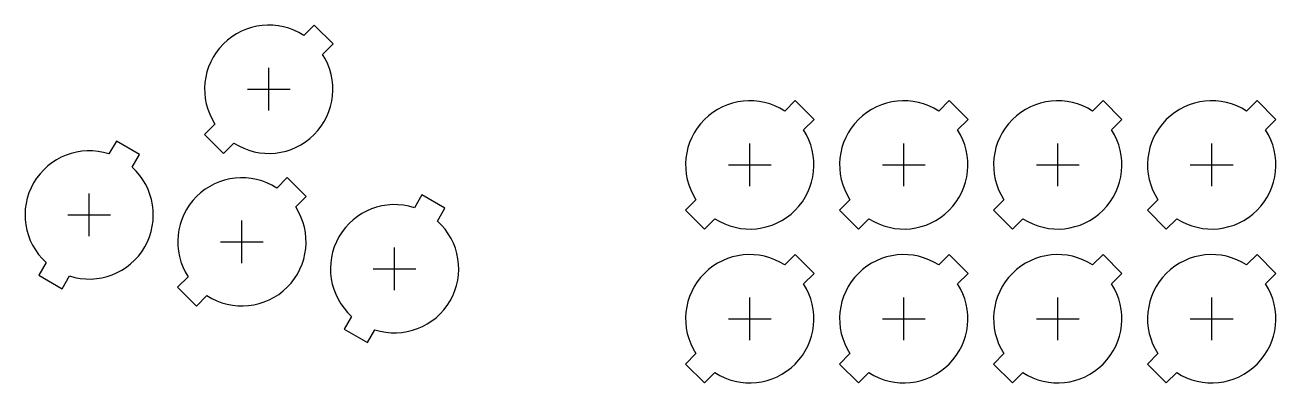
# Model space of a CAD drawing. Header units: millimetres. Extents: x -41 to 193, y -26 to 41.
import ezdxf

# ---------------------------------------------------------------- set-up
doc = ezdxf.new("R2010")
doc.units = ezdxf.units.MM
doc.layers.add('BUTTONS', color=1, linetype='Continuous')
doc.layers.add('REFERENCE', color=8, linetype='Continuous')

msp = doc.modelspace()

# ---------------------------------------------------------------- linework, layer by layer
at = {"layer": 'BUTTONS'}
for points in [[(11.57, 38.63, 0.809427), (-5.03, 22.03), (-6.99, 20.07), (-3.45, 16.54), (-1.5, 18.49, 0.809427), (15.1, 35.09), (17.06, 37.04), (13.52, 40.58)], [(101.53, 24.47, 0.809427), (84.93, 7.87), (82.98, 5.91), (86.51, 2.38), (88.47, 4.33, 0.809427), (105.07, 20.93), (107.02, 22.89), (103.49, 26.42)], [(130.33, 24.47, 0.809427), (113.73, 7.87), (111.78, 5.91), (115.31, 2.38), (117.27, 4.33, 0.809427), (133.87, 20.93), (135.82, 22.89), (132.29, 26.42)], [(159.13, 24.47, 0.809427), (142.53, 7.87), (140.58, 5.91), (144.11, 2.38), (146.07, 4.33, 0.809427), (162.67, 20.93), (164.62, 22.89), (161.09, 26.42)], [(187.93, 24.47, 0.809427), (171.33, 7.87), (169.38, 5.91), (172.91, 2.38), (174.87, 4.33, 0.809427), (191.47, 20.93), (193.42, 22.89), (189.89, 26.42)], [(-24.86, 16.45, 0.809427), (-36.59, -3.88), (-37.97, -6.27), (-33.64, -8.77), (-32.26, -6.38, 0.809427), (-20.53, 13.95), (-19.14, 16.34), (-23.47, 18.84)], [(6.53, 10.07, 0.809427), (-10.07, -6.53), (-12.02, -8.49), (-8.49, -12.02), (-6.53, -10.07, 0.809427), (10.07, 6.53), (12.02, 8.49), (8.49, 12.02)], [(32.26, 6.38, 0.809427), (20.53, -13.95), (19.14, -16.34), (23.47, -18.84), (24.86, -16.45, 0.809427), (36.59, 3.88), (37.97, 6.27), (33.64, 8.77)], [(101.53, -4.33, 0.809427), (84.93, -20.93), (82.98, -22.89), (86.51, -26.42), (88.47, -24.47, 0.809427), (105.07, -7.87), (107.02, -5.91), (103.49, -2.38)], [(130.33, -4.33, 0.809427), (113.73, -20.93), (111.78, -22.89), (115.31, -26.42), (117.27, -24.47, 0.809427), (133.87, -7.87), (135.82, -5.91), (132.29, -2.38)], [(159.13, -4.33, 0.809427), (142.53, -20.93), (140.58, -22.89), (144.11, -26.42), (146.07, -24.47, 0.809427), (162.67, -7.87), (164.62, -5.91), (161.09, -2.38)], [(187.93, -4.33, 0.809427), (171.33, -20.93), (169.38, -22.89), (172.91, -26.42), (174.87, -24.47, 0.809427), (191.47, -7.87), (193.42, -5.91), (189.89, -2.38)]]:
    msp.add_lwpolyline(points, format="xyb", close=True, dxfattribs=at)
at = {"layer": 'REFERENCE'}
for p, q in [((5.04, 24.56), (5.04, 32.56)), ((1.04, 28.56), (9.04, 28.56)), ((95, 10.4), (95, 18.4)), ((123.8, 10.4), (123.8, 18.4)), ((152.6, 10.4), (152.6, 18.4)), ((181.4, 10.4), (181.4, 18.4)), ((91, 14.4), (99, 14.4)), ((119.8, 14.4), (127.8, 14.4)), ((148.6, 14.4), (156.6, 14.4)), ((177.4, 14.4), (185.4, 14.4)), ((-28.56, 1.04), (-28.56, 9.04)), ((-32.56, 5.04), (-24.56, 5.04)), ((0, -4), (0, 4)), ((-4, 0), (4, 0)), ((28.56, -9.04), (28.56, -1.04)), ((24.56, -5.04), (32.56, -5.04)), ((95, -18.4), (95, -10.4)), ((123.8, -18.4), (123.8, -10.4)), ((152.6, -18.4), (152.6, -10.4)), ((181.4, -18.4), (181.4, -10.4)), ((91, -14.4), (99, -14.4)), ((119.8, -14.4), (127.8, -14.4)), ((148.6, -14.4), (156.6, -14.4)), ((177.4, -14.4), (185.4, -14.4))]:
    msp.add_line(p, q, dxfattribs=at)

doc.saveas('drawing.dxf')
